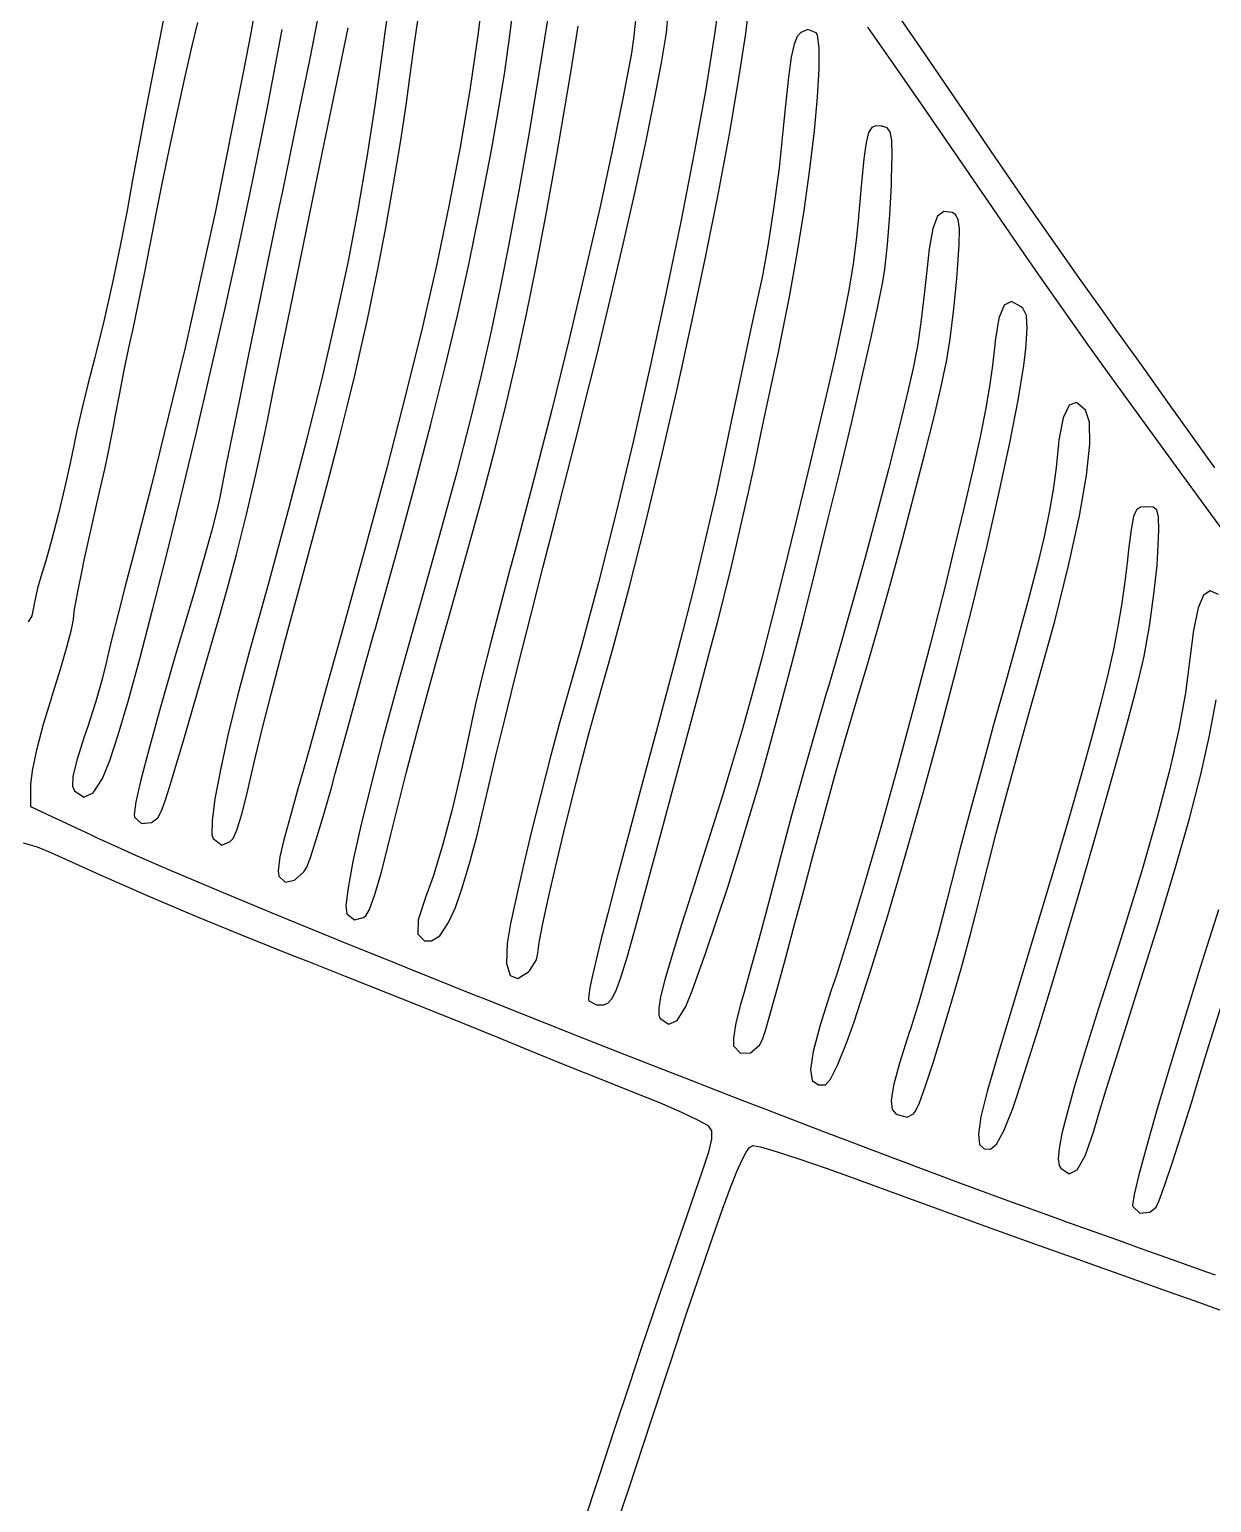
# Model space of a CAD drawing. Header units: inches. Extents: x -2.16 to 7.19, y -6.87 to -1.22.
# Drawn here: x 0.272 to 0.825, y -5.634 to -4.944 of the extents above; entities that cross this region are included whole.
import ezdxf

# ---------------------------------------------------------------- set-up
doc = ezdxf.new("R2010")
doc.units = ezdxf.units.IN
doc.header["$MEASUREMENT"] = 0
doc.layers.add('Front', color=13, linetype='CONTINUOUS', true_color=0xc83434)

msp = doc.modelspace()

# ---------------------------------------------------------------- linework, layer by layer
at = {"layer": 'Front', "linetype": 'CONTINUOUS'}
for p, q in [((0.38207, -4.90869), (0.37506, -4.94672)), ((0.48518, -4.91821), (0.48168, -4.94588)), ((0.59568, -4.9228), (0.59261, -4.94548)), ((0.44044, -4.92909), (0.43795, -4.94669)), ((0.45196, -4.9506), (0.45486, -4.93058)), ((0.49646, -4.94812), (0.49875, -4.93006)), ((0.60707, -4.94607), (0.60934, -4.92771)), ((0.33427, -4.94017), (0.33002, -4.96152)), ((0.40767, -4.93377), (0.4027, -4.95853)), ((0.51448, -4.93787), (0.51019, -4.96485)), ((0.556, -4.93415), (0.5546, -4.94728)), ((0.56989, -4.94563), (0.57077, -4.93722)), ((0.69053, -4.95517), (0.67806, -4.93701)), ((0.34783, -4.95183), (0.35046, -4.94092)), ((0.37506, -4.94672), (0.37203, -4.9628)), ((0.3834, -4.97905), (0.39002, -4.94422)), ((0.41574, -4.96849), (0.42086, -4.94339)), ((0.43795, -4.94669), (0.43713, -4.9528)), ((0.48168, -4.94588), (0.47777, -4.97273)), ((0.52528, -4.96349), (0.52851, -4.94265)), ((0.5676, -4.9598), (0.56973, -4.94677)), ((0.56973, -4.94677), (0.56989, -4.94563)), ((0.59261, -4.94548), (0.5883, -4.97215)), ((0.60371, -4.9681), (0.60707, -4.94607)), ((0.63281, -4.94562), (0.63113, -4.94746)), ((0.6361, -4.94422), (0.63281, -4.94562)), ((0.64, -4.94579), (0.6361, -4.94422)), ((0.64062, -4.94691), (0.64, -4.94579)), ((0.64147, -4.95279), (0.64062, -4.94691)), ((0.66413, -4.94313), (0.67603, -4.96031)), ((0.34455, -4.9662), (0.34783, -4.95183)), ((0.43713, -4.9528), (0.43352, -4.97898)), ((0.44963, -4.9678), (0.45196, -4.9506)), ((0.494, -4.96513), (0.49646, -4.94812)), ((0.5546, -4.94728), (0.55347, -4.9553)), ((0.62969, -4.95112), (0.62837, -4.95726)), ((0.63113, -4.94746), (0.62969, -4.95112)), ((0.64146, -4.96266), (0.64147, -4.95279)), ((0.4027, -4.95853), (0.39686, -4.9871)), ((0.55347, -4.9553), (0.54969, -4.97578)), ((0.56436, -4.97684), (0.5676, -4.9598)), ((0.62837, -4.95726), (0.62706, -4.96656)), ((0.67603, -4.96031), (0.68912, -4.97925)), ((0.70258, -4.97277), (0.69053, -4.95517)), ((0.33002, -4.96152), (0.32523, -4.98645)), ((0.34091, -4.98268), (0.34455, -4.9662)), ((0.37203, -4.9628), (0.35879, -5.02928)), ((0.49129, -4.98186), (0.494, -4.96513)), ((0.51019, -4.96485), (0.50556, -4.99249)), ((0.52206, -4.9828), (0.52528, -4.96349)), ((0.62706, -4.96656), (0.62563, -4.9797)), ((0.64067, -4.97587), (0.64146, -4.96266)), ((0.40966, -4.9978), (0.41574, -4.96849)), ((0.44814, -4.97861), (0.44963, -4.9678)), ((0.47777, -4.97273), (0.47332, -4.99933)), ((0.5883, -4.97215), (0.58293, -5.00201)), ((0.59938, -4.9932), (0.60371, -4.9681)), ((0.71339, -4.98862), (0.70258, -4.97277)), ((0.38017, -4.99552), (0.3834, -4.97905)), ((0.43352, -4.97898), (0.42967, -5.00405)), ((0.4453, -4.99715), (0.44814, -4.97861)), ((0.54969, -4.97578), (0.54469, -5.00026)), ((0.56018, -4.99719), (0.56436, -4.97684)), ((0.62563, -4.9797), (0.62447, -4.99181)), ((0.63917, -4.99178), (0.64067, -4.97587)), ((0.68912, -4.97925), (0.70256, -4.99875)), ((0.32523, -4.98645), (0.31979, -5.01553)), ((0.3372, -4.99993), (0.34091, -4.98268)), ((0.39686, -4.9871), (0.39007, -5.01996)), ((0.48824, -4.99905), (0.49129, -4.98186)), ((0.51852, -5.00293), (0.52206, -4.9828)), ((0.50556, -4.99249), (0.50077, -5.01977)), ((0.59421, -5.0208), (0.59938, -4.9932)), ((0.62447, -4.99181), (0.62263, -5.00897)), ((0.63704, -5.00973), (0.63917, -4.99178)), ((0.66456, -4.99254), (0.66338, -4.99722)), ((0.66602, -4.99013), (0.66456, -4.99254)), ((0.66794, -4.98935), (0.66602, -4.99013)), ((0.67047, -4.98951), (0.66794, -4.98935)), ((0.67086, -4.98957), (0.67047, -4.98951)), ((0.67328, -4.99027), (0.67086, -4.98957)), ((0.67475, -4.9921), (0.67328, -4.99027)), ((0.67546, -4.99603), (0.67475, -4.9921)), ((0.72216, -5.00155), (0.71339, -4.98862)), ((0.3337, -5.01659), (0.3372, -4.99993)), ((0.37499, -5.02074), (0.38017, -4.99552)), ((0.40762, -5.00761), (0.40966, -4.9978)), ((0.44192, -5.01752), (0.4453, -4.99715)), ((0.47332, -4.99933), (0.46823, -5.02626)), ((0.48701, -5.00566), (0.48824, -4.99905)), ((0.54469, -5.00026), (0.53865, -5.02796)), ((0.55522, -5.02009), (0.56018, -4.99719)), ((0.58293, -5.00201), (0.57666, -5.03426)), ((0.66338, -4.99722), (0.66233, -5.00487)), ((0.67559, -5.00302), (0.67546, -4.99603)), ((0.70256, -4.99875), (0.71554, -5.01762)), ((0.72728, -5.00907), (0.72216, -5.00155)), ((0.4029, -5.03041), (0.40762, -5.00761)), ((0.42967, -5.00405), (0.42542, -5.02866)), ((0.48225, -5.03039), (0.48701, -5.00566)), ((0.51351, -5.03076), (0.51852, -5.00293)), ((0.62263, -5.00897), (0.62024, -5.02715)), ((0.66233, -5.00487), (0.66123, -5.01614)), ((0.67535, -5.01405), (0.67559, -5.00302)), ((0.73857, -5.02546), (0.72728, -5.00907)), ((0.31979, -5.01553), (0.3173, -5.02905)), ((0.63435, -5.02909), (0.63704, -5.00973)), ((0.67525, -5.01719), (0.67535, -5.01405)), ((0.33072, -5.03133), (0.3337, -5.01659)), ((0.36919, -5.04784), (0.37499, -5.02074)), ((0.39007, -5.01996), (0.38845, -5.0278)), ((0.43829, -5.03792), (0.44192, -5.01752)), ((0.50077, -5.01977), (0.49598, -5.0456)), ((0.54965, -5.04484), (0.55522, -5.02009)), ((0.58832, -5.0503), (0.59421, -5.0208)), ((0.66123, -5.01614), (0.65992, -5.0317)), ((0.67452, -5.03098), (0.67525, -5.01719)), ((0.71554, -5.01762), (0.72272, -5.02808)), ((0.3173, -5.02905), (0.31407, -5.04562)), ((0.35879, -5.02928), (0.34459, -5.09339)), ((0.38845, -5.0278), (0.3833, -5.05261)), ((0.42542, -5.02866), (0.42063, -5.05349)), ((0.46823, -5.02626), (0.46237, -5.05412)), ((0.53865, -5.02796), (0.53176, -5.05808)), ((0.62024, -5.02715), (0.61757, -5.04462)), ((0.63118, -5.04919), (0.63435, -5.02909)), ((0.69975, -5.02948), (0.69683, -5.03173)), ((0.70369, -5.03002), (0.69975, -5.02948)), ((0.72272, -5.02808), (0.73428, -5.04488)), ((0.75099, -5.0433), (0.73857, -5.02546)), ((0.32854, -5.0428), (0.33072, -5.03133)), ((0.39817, -5.05336), (0.4029, -5.03041)), ((0.47732, -5.05431), (0.48225, -5.03039)), ((0.50889, -5.05529), (0.51351, -5.03076)), ((0.57666, -5.03426), (0.56969, -5.0681)), ((0.65987, -5.03228), (0.65883, -5.04286)), ((0.65992, -5.0317), (0.65987, -5.03228)), ((0.67343, -5.04496), (0.67452, -5.03098)), ((0.69683, -5.03173), (0.69467, -5.03738)), ((0.70532, -5.03097), (0.70369, -5.03002)), ((0.70657, -5.03324), (0.70532, -5.03097)), ((0.70709, -5.03763), (0.70657, -5.03324)), ((0.32781, -5.04673), (0.32854, -5.0428)), ((0.43473, -5.05655), (0.43829, -5.03792)), ((0.65883, -5.04286), (0.65734, -5.05398)), ((0.69467, -5.03738), (0.69299, -5.04704)), ((0.70695, -5.04508), (0.70709, -5.03763)), ((0.76337, -5.0609), (0.75099, -5.0433)), ((0.31407, -5.04562), (0.31031, -5.06352)), ((0.3255, -5.05862), (0.32781, -5.04673)), ((0.3629, -5.0762), (0.36919, -5.04784)), ((0.49598, -5.0456), (0.49211, -5.0653)), ((0.54362, -5.07069), (0.54965, -5.04484)), ((0.58183, -5.08111), (0.58832, -5.0503)), ((0.61757, -5.04462), (0.61487, -5.05964)), ((0.62759, -5.06939), (0.63118, -5.04919)), ((0.67216, -5.05653), (0.67343, -5.04496)), ((0.69299, -5.04704), (0.69202, -5.05571)), ((0.70625, -5.05656), (0.70695, -5.04508)), ((0.73428, -5.04488), (0.74522, -5.06065)), ((0.3833, -5.05261), (0.37844, -5.07617)), ((0.39363, -5.07546), (0.39817, -5.05336)), ((0.42063, -5.05349), (0.41515, -5.07919)), ((0.43259, -5.06711), (0.43473, -5.05655)), ((0.46237, -5.05412), (0.45563, -5.08349)), ((0.47204, -5.0782), (0.47732, -5.05431)), ((0.50442, -5.07753), (0.50889, -5.05529)), ((0.65734, -5.05398), (0.65528, -5.06634)), ((0.67119, -5.06245), (0.67216, -5.05653)), ((0.69202, -5.05571), (0.69066, -5.06833)), ((0.70592, -5.06086), (0.70625, -5.05656)), ((0.31031, -5.06352), (0.30642, -5.08078)), ((0.32273, -5.07222), (0.3255, -5.05862)), ((0.53176, -5.05808), (0.52421, -5.08984)), ((0.61487, -5.05964), (0.61368, -5.0653)), ((0.66889, -5.074), (0.67119, -5.06245)), ((0.70452, -5.07501), (0.70592, -5.06086)), ((0.74522, -5.06065), (0.75602, -5.07606)), ((0.77452, -5.07655), (0.76337, -5.0609)), ((0.42986, -5.0801), (0.43259, -5.06711)), ((0.49211, -5.0653), (0.48786, -5.0855)), ((0.53729, -5.09692), (0.54362, -5.07069)), ((0.56969, -5.0681), (0.56217, -5.10271)), ((0.61368, -5.0653), (0.61089, -5.07793)), ((0.62366, -5.08905), (0.62759, -5.06939)), ((0.65528, -5.06634), (0.65249, -5.08062)), ((0.69066, -5.06833), (0.68903, -5.08147)), ((0.31995, -5.0853), (0.32273, -5.07222)), ((0.35628, -5.10521), (0.3629, -5.0762)), ((0.37844, -5.07617), (0.37395, -5.09797)), ((0.38949, -5.0957), (0.39363, -5.07546)), ((0.49988, -5.09849), (0.50442, -5.07753)), ((0.61089, -5.07793), (0.60743, -5.09394)), ((0.66561, -5.0892), (0.66889, -5.074)), ((0.70272, -5.08918), (0.70452, -5.07501)), ((0.72806, -5.07337), (0.72559, -5.07939)), ((0.73149, -5.0717), (0.72806, -5.07337)), ((0.73607, -5.0741), (0.73149, -5.0717)), ((0.73682, -5.07482), (0.73607, -5.0741)), ((0.73846, -5.07824), (0.73682, -5.07482)), ((0.75602, -5.07606), (0.76716, -5.09177)), ((0.78043, -5.08477), (0.77452, -5.07655)), ((0.30642, -5.08078), (0.30286, -5.09545)), ((0.41515, -5.07919), (0.40884, -5.10644)), ((0.42702, -5.09297), (0.42986, -5.0801)), ((0.45563, -5.08349), (0.4479, -5.11496)), ((0.4662, -5.10288), (0.47204, -5.0782)), ((0.57488, -5.11266), (0.58183, -5.08111)), ((0.65249, -5.08062), (0.64886, -5.09751)), ((0.68903, -5.08147), (0.68744, -5.09259)), ((0.72559, -5.07939), (0.72388, -5.09005)), ((0.73826, -5.09376), (0.73889, -5.08414)), ((0.73889, -5.08414), (0.73846, -5.07824)), ((0.79232, -5.10137), (0.78043, -5.08477)), ((0.31604, -5.10383), (0.31868, -5.09121)), ((0.31868, -5.09121), (0.31995, -5.0853)), ((0.48786, -5.0855), (0.48318, -5.10609)), ((0.52421, -5.08984), (0.51617, -5.12244)), ((0.62234, -5.0953), (0.62366, -5.08905)), ((0.66148, -5.10741), (0.66561, -5.0892)), ((0.70084, -5.10087), (0.70272, -5.08918)), ((0.72369, -5.09196), (0.72263, -5.10157)), ((0.72388, -5.09005), (0.72369, -5.09196)), ((0.76716, -5.09177), (0.77912, -5.10846)), ((0.30225, -5.0978), (0.29896, -5.11058)), ((0.30286, -5.09545), (0.30225, -5.0978)), ((0.34459, -5.09339), (0.32882, -5.15773)), ((0.37395, -5.09797), (0.36994, -5.11751)), ((0.38596, -5.11307), (0.38949, -5.0957)), ((0.42391, -5.10633), (0.42702, -5.09297)), ((0.49504, -5.11916), (0.49988, -5.09849)), ((0.53083, -5.1228), (0.53729, -5.09692)), ((0.60743, -5.09394), (0.60362, -5.11179)), ((0.61804, -5.11559), (0.62234, -5.0953)), ((0.64886, -5.09751), (0.64423, -5.11771)), ((0.68721, -5.09405), (0.68546, -5.10289)), ((0.68744, -5.09259), (0.68721, -5.09405)), ((0.73732, -5.10162), (0.73826, -5.09376)), ((0.31371, -5.11542), (0.31604, -5.10383)), ((0.34947, -5.13425), (0.35628, -5.10521)), ((0.45963, -5.12913), (0.4662, -5.10288)), ((0.56217, -5.10271), (0.55429, -5.1373)), ((0.68546, -5.10289), (0.68252, -5.11574)), ((0.69858, -5.11145), (0.7008, -5.10111)), ((0.7008, -5.10111), (0.70084, -5.10087)), ((0.72263, -5.10157), (0.72124, -5.11148)), ((0.73468, -5.11785), (0.73732, -5.10162)), ((0.80476, -5.11878), (0.79232, -5.10137)), ((0.29896, -5.11058), (0.29599, -5.12273)), ((0.40884, -5.10644), (0.40154, -5.13591)), ((0.42038, -5.12082), (0.42391, -5.10633)), ((0.48318, -5.10609), (0.47786, -5.12787)), ((0.56757, -5.14434), (0.57488, -5.11266)), ((0.60362, -5.11179), (0.59981, -5.12998)), ((0.65669, -5.12794), (0.66148, -5.10741)), ((0.69521, -5.12566), (0.69858, -5.11145)), ((0.72124, -5.11148), (0.71935, -5.12238)), ((0.77912, -5.10846), (0.79238, -5.12678)), ((0.31208, -5.12405), (0.31371, -5.11542)), ((0.36994, -5.11751), (0.36651, -5.13431)), ((0.38324, -5.12655), (0.38596, -5.11307)), ((0.4479, -5.11496), (0.43907, -5.14911)), ((0.48967, -5.14055), (0.49504, -5.11916)), ((0.61433, -5.13305), (0.61804, -5.11559)), ((0.64423, -5.11771), (0.63848, -5.14192)), ((0.68252, -5.11574), (0.67858, -5.13182)), ((0.73078, -5.13785), (0.73468, -5.11785)), ((0.76197, -5.11896), (0.75843, -5.12021)), ((0.76611, -5.12252), (0.76197, -5.11896)), ((0.81661, -5.13539), (0.80476, -5.11878)), ((0.29599, -5.12273), (0.29367, -5.13281)), ((0.31097, -5.13014), (0.31194, -5.12484)), ((0.31194, -5.12484), (0.31208, -5.12405)), ((0.41629, -5.13703), (0.42038, -5.12082)), ((0.51617, -5.12244), (0.50784, -5.15509)), ((0.52898, -5.13003), (0.53083, -5.1228)), ((0.69092, -5.14285), (0.69521, -5.12566)), ((0.71935, -5.12238), (0.71684, -5.13497)), ((0.75564, -5.12609), (0.75373, -5.13642)), ((0.75843, -5.12021), (0.75564, -5.12609)), ((0.76795, -5.12814), (0.76611, -5.12252)), ((0.29367, -5.13281), (0.29241, -5.13905)), ((0.30992, -5.1356), (0.31097, -5.13014)), ((0.3817, -5.13406), (0.38324, -5.12655)), ((0.45211, -5.15775), (0.45963, -5.12913)), ((0.47786, -5.12787), (0.47169, -5.15166)), ((0.52353, -5.15145), (0.52898, -5.13003)), ((0.59981, -5.12998), (0.59715, -5.1428)), ((0.61109, -5.14823), (0.61433, -5.13305)), ((0.65138, -5.15015), (0.65669, -5.12794)), ((0.67858, -5.13182), (0.67387, -5.15034)), ((0.76818, -5.13849), (0.76795, -5.12814)), ((0.79238, -5.12678), (0.80741, -5.14742)), ((0.29241, -5.13905), (0.29075, -5.14737)), ((0.3086, -5.142), (0.30992, -5.1356)), ((0.34264, -5.16271), (0.34947, -5.13425)), ((0.36651, -5.13431), (0.36377, -5.14786)), ((0.37764, -5.15265), (0.3817, -5.13406)), ((0.40154, -5.13591), (0.3931, -5.16825)), ((0.41146, -5.1556), (0.41629, -5.13703)), ((0.55429, -5.1373), (0.54622, -5.17107)), ((0.71684, -5.13497), (0.71355, -5.14994)), ((0.72579, -5.161), (0.73078, -5.13785)), ((0.75354, -5.13826), (0.75235, -5.14941)), ((0.75373, -5.13642), (0.75354, -5.13826)), ((0.76664, -5.15315), (0.76818, -5.13849)), ((0.82669, -5.14957), (0.81661, -5.13539)), ((0.30685, -5.15014), (0.3086, -5.142)), ((0.48355, -5.16366), (0.48967, -5.14055)), ((0.56005, -5.17558), (0.56757, -5.14434)), ((0.59715, -5.1428), (0.59317, -5.16128)), ((0.63848, -5.14192), (0.63718, -5.14728)), ((0.68595, -5.1621), (0.69092, -5.14285)), ((0.29075, -5.14737), (0.28821, -5.15852)), ((0.30449, -5.16079), (0.30685, -5.15014)), ((0.36377, -5.14786), (0.36181, -5.15767)), ((0.37311, -5.17198), (0.37764, -5.15265)), ((0.43907, -5.14911), (0.42902, -5.18652)), ((0.47169, -5.15166), (0.46448, -5.17824)), ((0.51778, -5.17407), (0.52353, -5.15145)), ((0.60817, -5.16168), (0.61109, -5.14823)), ((0.63718, -5.14728), (0.63031, -5.17562)), ((0.64572, -5.17336), (0.65138, -5.15015)), ((0.67387, -5.15034), (0.66857, -5.17051)), ((0.71355, -5.14994), (0.70935, -5.16799)), ((0.75235, -5.14941), (0.75095, -5.15985)), ((0.76336, -5.17197), (0.76664, -5.15315)), ((0.80741, -5.14742), (0.82468, -5.17104)), ((0.28821, -5.15852), (0.28518, -5.1709)), ((0.30137, -5.17475), (0.30449, -5.16079)), ((0.32882, -5.15773), (0.32031, -5.1903)), ((0.36181, -5.15767), (0.36073, -5.16324)), ((0.40576, -5.17712), (0.41146, -5.1556)), ((0.44346, -5.18954), (0.45211, -5.15775)), ((0.50784, -5.15509), (0.4994, -5.187)), ((0.75095, -5.15985), (0.74915, -5.17038)), ((0.33591, -5.18997), (0.34264, -5.16271)), ((0.36059, -5.16405), (0.35939, -5.16953)), ((0.36073, -5.16324), (0.36059, -5.16405)), ((0.47643, -5.18949), (0.48355, -5.16366)), ((0.59317, -5.16128), (0.58826, -5.18267)), ((0.60544, -5.17393), (0.60817, -5.16168)), ((0.68053, -5.18251), (0.68595, -5.1621)), ((0.71987, -5.18667), (0.72579, -5.161)), ((0.79477, -5.1678), (0.79197, -5.16802)), ((0.79489, -5.1678), (0.79477, -5.1678)), ((0.79786, -5.16798), (0.79489, -5.1678)), ((0.28518, -5.1709), (0.28205, -5.18294)), ((0.29731, -5.1928), (0.30137, -5.17475)), ((0.35939, -5.16953), (0.35702, -5.17869)), ((0.36858, -5.19015), (0.37311, -5.17198)), ((0.3931, -5.16825), (0.38339, -5.20413)), ((0.5121, -5.19639), (0.51778, -5.17407)), ((0.54622, -5.17107), (0.53812, -5.2032)), ((0.60277, -5.18555), (0.60544, -5.17393)), ((0.63988, -5.19692), (0.64572, -5.17336)), ((0.66857, -5.17051), (0.6629, -5.19155)), ((0.70935, -5.16799), (0.70409, -5.18979)), ((0.74915, -5.17038), (0.74679, -5.1818)), ((0.75838, -5.19475), (0.76336, -5.17197)), ((0.78864, -5.17241), (0.7875, -5.17836)), ((0.79003, -5.16926), (0.78864, -5.17241)), ((0.79197, -5.16802), (0.79003, -5.16926)), ((0.79962, -5.1692), (0.79786, -5.16798)), ((0.80041, -5.17244), (0.79962, -5.1692)), ((0.80048, -5.17869), (0.80041, -5.17244)), ((0.82468, -5.17104), (0.83515, -5.1853)), ((0.35702, -5.17869), (0.35379, -5.19041)), ((0.39902, -5.20224), (0.40576, -5.17712)), ((0.46448, -5.17824), (0.45602, -5.20842)), ((0.55242, -5.20578), (0.56005, -5.17558)), ((0.63031, -5.17562), (0.62436, -5.19988)), ((0.7875, -5.17836), (0.78628, -5.18797)), ((0.80009, -5.18895), (0.80048, -5.17869)), ((0.28205, -5.18294), (0.27924, -5.19305)), ((0.42902, -5.18652), (0.41763, -5.22778)), ((0.4994, -5.187), (0.49647, -5.1978)), ((0.58826, -5.18267), (0.58289, -5.20507)), ((0.60002, -5.19707), (0.60277, -5.18555)), ((0.67492, -5.20319), (0.68053, -5.18251)), ((0.71316, -5.21427), (0.71987, -5.18667)), ((0.74679, -5.1818), (0.74368, -5.19489)), ((0.78628, -5.18797), (0.78559, -5.19405)), ((0.27924, -5.19305), (0.27735, -5.19905)), ((0.29626, -5.19757), (0.29731, -5.1928)), ((0.32031, -5.1903), (0.31659, -5.20442)), ((0.32945, -5.21541), (0.33591, -5.18997)), ((0.35379, -5.19041), (0.34999, -5.20359)), ((0.36449, -5.2053), (0.36858, -5.19015)), ((0.43349, -5.2253), (0.44346, -5.18954)), ((0.4681, -5.21905), (0.47643, -5.18949)), ((0.6629, -5.19155), (0.65707, -5.21268)), ((0.70409, -5.18979), (0.70068, -5.20367)), ((0.74368, -5.19489), (0.73965, -5.21045)), ((0.75173, -5.22134), (0.75838, -5.19475)), ((0.78559, -5.19405), (0.78439, -5.20401)), ((0.79822, -5.20878), (0.79968, -5.19518)), ((0.79968, -5.19518), (0.80009, -5.18895)), ((0.27735, -5.19905), (0.27537, -5.20599)), ((0.2942, -5.20766), (0.29626, -5.19757)), ((0.39109, -5.23155), (0.39902, -5.20224)), ((0.49647, -5.1978), (0.49198, -5.21451)), ((0.50689, -5.21689), (0.5121, -5.19639)), ((0.59706, -5.20905), (0.60002, -5.19707)), ((0.62436, -5.19988), (0.61912, -5.22084)), ((0.63402, -5.22015), (0.63988, -5.19692)), ((0.27537, -5.20599), (0.2737, -5.21403)), ((0.29277, -5.21571), (0.2942, -5.20766)), ((0.31659, -5.20442), (0.31312, -5.2179)), ((0.34837, -5.20905), (0.33991, -5.23768)), ((0.34999, -5.20359), (0.34837, -5.20905)), ((0.36007, -5.22076), (0.36449, -5.2053)), ((0.38339, -5.20413), (0.3744, -5.23655)), ((0.45602, -5.20842), (0.45192, -5.2228)), ((0.53812, -5.2032), (0.53018, -5.2329)), ((0.54482, -5.23437), (0.55242, -5.20578)), ((0.58289, -5.20507), (0.5775, -5.22659)), ((0.59375, -5.22203), (0.59706, -5.20905)), ((0.66934, -5.22323), (0.67492, -5.20319)), ((0.70068, -5.20367), (0.69358, -5.23188)), ((0.78439, -5.20401), (0.783, -5.21381)), ((0.79608, -5.2237), (0.79822, -5.20878)), ((0.82144, -5.20917), (0.81889, -5.2152)), ((0.82455, -5.20719), (0.82144, -5.20917)), ((0.82837, -5.20893), (0.82455, -5.20719)), ((0.27367, -5.21417), (0.27272, -5.21881)), ((0.2737, -5.21403), (0.27367, -5.21417)), ((0.29224, -5.2203), (0.29277, -5.21571)), ((0.3234, -5.23841), (0.32945, -5.21541)), ((0.49198, -5.21451), (0.48765, -5.23113)), ((0.65707, -5.21268), (0.65128, -5.2331)), ((0.70584, -5.24315), (0.71316, -5.21427)), ((0.73965, -5.21045), (0.73452, -5.22927)), ((0.783, -5.21381), (0.7813, -5.22386)), ((0.81889, -5.2152), (0.81676, -5.2256)), ((0.27272, -5.21881), (0.27099, -5.22168)), ((0.2913, -5.2253), (0.29222, -5.22059)), ((0.29222, -5.22059), (0.29224, -5.2203)), ((0.31312, -5.2179), (0.31022, -5.2295)), ((0.35345, -5.24382), (0.36007, -5.22076)), ((0.45192, -5.2228), (0.44413, -5.25049)), ((0.46411, -5.23324), (0.4681, -5.21905)), ((0.50253, -5.23405), (0.50689, -5.21689)), ((0.58996, -5.23655), (0.59375, -5.22203)), ((0.61912, -5.22084), (0.61437, -5.23928)), ((0.62829, -5.24239), (0.63402, -5.22015)), ((0.74343, -5.25155), (0.75173, -5.22134)), ((0.28913, -5.23355), (0.2913, -5.2253)), ((0.31022, -5.2295), (0.30819, -5.238)), ((0.41763, -5.22778), (0.41063, -5.2528)), ((0.4289, -5.24174), (0.43296, -5.22718)), ((0.43296, -5.22718), (0.43349, -5.2253)), ((0.5775, -5.22659), (0.57357, -5.24155)), ((0.66403, -5.24173), (0.66934, -5.22323)), ((0.73452, -5.22927), (0.72864, -5.2503)), ((0.7813, -5.22386), (0.77919, -5.23457)), ((0.79356, -5.2377), (0.79608, -5.2237)), ((0.81676, -5.2256), (0.81508, -5.23905)), ((0.28601, -5.24425), (0.28913, -5.23355)), ((0.3744, -5.23655), (0.36909, -5.25636)), ((0.38902, -5.23925), (0.39109, -5.23155)), ((0.4585, -5.25359), (0.46411, -5.23324)), ((0.48765, -5.23113), (0.48379, -5.2465)), ((0.49879, -5.24888), (0.50253, -5.23405)), ((0.53018, -5.2329), (0.52363, -5.25581)), ((0.53736, -5.26074), (0.54482, -5.23437)), ((0.58556, -5.25317), (0.58996, -5.23655)), ((0.65128, -5.2331), (0.64575, -5.25203)), ((0.69358, -5.23188), (0.68599, -5.26094)), ((0.77919, -5.23457), (0.77655, -5.24637)), ((0.30768, -5.2403), (0.30564, -5.24849)), ((0.30819, -5.238), (0.30768, -5.2403)), ((0.31792, -5.25837), (0.3234, -5.23841)), ((0.33991, -5.23768), (0.333, -5.26163)), ((0.38478, -5.25549), (0.38902, -5.23925)), ((0.42415, -5.25885), (0.4289, -5.24174)), ((0.57357, -5.24155), (0.56506, -5.27318)), ((0.61437, -5.23928), (0.60989, -5.25599)), ((0.62287, -5.26298), (0.62829, -5.24239)), ((0.65924, -5.2578), (0.66403, -5.24173)), ((0.69806, -5.27272), (0.70584, -5.24315)), ((0.79012, -5.25218), (0.79282, -5.24113)), ((0.79282, -5.24113), (0.79356, -5.2377)), ((0.81508, -5.23905), (0.813, -5.25488)), ((0.28224, -5.25633), (0.28601, -5.24425)), ((0.30564, -5.24849), (0.30248, -5.25943)), ((0.34799, -5.26271), (0.35345, -5.24382)), ((0.44413, -5.25049), (0.43727, -5.27578)), ((0.48379, -5.2465), (0.48068, -5.25943)), ((0.49433, -5.26687), (0.49879, -5.24888)), ((0.72864, -5.2503), (0.72314, -5.26999)), ((0.77655, -5.24637), (0.77328, -5.25966)), ((0.27823, -5.26968), (0.28203, -5.25697)), ((0.28203, -5.25697), (0.28224, -5.25633)), ((0.36909, -5.25636), (0.36458, -5.27469)), ((0.38075, -5.27139), (0.38478, -5.25549)), ((0.41063, -5.2528), (0.40584, -5.26983)), ((0.45306, -5.27372), (0.4585, -5.25359)), ((0.52363, -5.25581), (0.51972, -5.26954)), ((0.5804, -5.27243), (0.58556, -5.25317)), ((0.60989, -5.25599), (0.60547, -5.27176)), ((0.64477, -5.2553), (0.63983, -5.27212)), ((0.64575, -5.25203), (0.64477, -5.2553)), ((0.73998, -5.26372), (0.74343, -5.25155)), ((0.78625, -5.26693), (0.79012, -5.25218)), ((0.813, -5.25488), (0.80986, -5.27212)), ((0.30248, -5.25943), (0.29878, -5.27119)), ((0.31314, -5.27466), (0.31792, -5.25837)), ((0.333, -5.26163), (0.32764, -5.28097)), ((0.34357, -5.27787), (0.34799, -5.26271)), ((0.41929, -5.27653), (0.42415, -5.25885)), ((0.48068, -5.25943), (0.47863, -5.26877)), ((0.53375, -5.27354), (0.53736, -5.26074)), ((0.61791, -5.28125), (0.62287, -5.26298)), ((0.65379, -5.27633), (0.65782, -5.26252)), ((0.65782, -5.26252), (0.65924, -5.2578)), ((0.68599, -5.26094), (0.67814, -5.28994)), ((0.73451, -5.28337), (0.73998, -5.26372)), ((0.77328, -5.25966), (0.76928, -5.27486)), ((0.82426, -5.27487), (0.82734, -5.25824)), ((0.27512, -5.2816), (0.27823, -5.26968)), ((0.29878, -5.27119), (0.29746, -5.27511)), ((0.40584, -5.26983), (0.40128, -5.28605)), ((0.47857, -5.26905), (0.47425, -5.28945)), ((0.47863, -5.26877), (0.47857, -5.26905)), ((0.49009, -5.28427), (0.49433, -5.26687)), ((0.51972, -5.26954), (0.51544, -5.28543)), ((0.72314, -5.26999), (0.71754, -5.29034)), ((0.78142, -5.28466), (0.78625, -5.26693)), ((0.29746, -5.27511), (0.29382, -5.28646)), ((0.30921, -5.28667), (0.31314, -5.27466)), ((0.34006, -5.2897), (0.34357, -5.27787)), ((0.36458, -5.27469), (0.36101, -5.29096)), ((0.37733, -5.28548), (0.38075, -5.27139)), ((0.41484, -5.2928), (0.41929, -5.27653)), ((0.43727, -5.27578), (0.43143, -5.29835)), ((0.4481, -5.29249), (0.45306, -5.27372)), ((0.52979, -5.28843), (0.53375, -5.27354)), ((0.56506, -5.27318), (0.55777, -5.30033)), ((0.57435, -5.29489), (0.5804, -5.27243)), ((0.60547, -5.27176), (0.6009, -5.28736)), ((0.63983, -5.27212), (0.63424, -5.2918)), ((0.64899, -5.29324), (0.65379, -5.27633)), ((0.68998, -5.30234), (0.69806, -5.27272)), ((0.76928, -5.27486), (0.76442, -5.29238)), ((0.80986, -5.27212), (0.8055, -5.29137)), ((0.82012, -5.29319), (0.82426, -5.27487)), ((0.27302, -5.29141), (0.27512, -5.2816)), ((0.32764, -5.28097), (0.3238, -5.29575)), ((0.4864, -5.29968), (0.49009, -5.28427)), ((0.61357, -5.29655), (0.61791, -5.28125)), ((0.72921, -5.30273), (0.73451, -5.28337)), ((0.77584, -5.30461), (0.78142, -5.28466)), ((0.27225, -5.29782), (0.27302, -5.29141)), ((0.29382, -5.28646), (0.29198, -5.29405)), ((0.3058, -5.29501), (0.30921, -5.28667)), ((0.33733, -5.29861), (0.34006, -5.2897)), ((0.36101, -5.29096), (0.35849, -5.30457)), ((0.37487, -5.29624), (0.37733, -5.28548)), ((0.40128, -5.28605), (0.3972, -5.30056)), ((0.47425, -5.28945), (0.46965, -5.30892)), ((0.51544, -5.28543), (0.51104, -5.3025)), ((0.52569, -5.30445), (0.52979, -5.28843)), ((0.6009, -5.28736), (0.59596, -5.30359)), ((0.63424, -5.2918), (0.62854, -5.31238)), ((0.67814, -5.28994), (0.6703, -5.31801)), ((0.71754, -5.29034), (0.71216, -5.31018)), ((0.8055, -5.29137), (0.79977, -5.31323)), ((0.27225, -5.2987), (0.27225, -5.29782)), ((0.27225, -5.30828), (0.27225, -5.2987)), ((0.29198, -5.29405), (0.29179, -5.2987)), ((0.29179, -5.2987), (0.29271, -5.30084)), ((0.30138, -5.30181), (0.3058, -5.29501)), ((0.3238, -5.29575), (0.32148, -5.30603)), ((0.33525, -5.30503), (0.33733, -5.29861)), ((0.37357, -5.30198), (0.37487, -5.29624)), ((0.41299, -5.29951), (0.41484, -5.2928)), ((0.43143, -5.29835), (0.42668, -5.31786)), ((0.44392, -5.30875), (0.4481, -5.29249)), ((0.56729, -5.32107), (0.57435, -5.29489)), ((0.60881, -5.31271), (0.61357, -5.29655)), ((0.64377, -5.31204), (0.64899, -5.29324)), ((0.76442, -5.29238), (0.75861, -5.31265)), ((0.8148, -5.31379), (0.82012, -5.29319)), ((0.29271, -5.30084), (0.29704, -5.30373)), ((0.29704, -5.30373), (0.30138, -5.30181)), ((0.33371, -5.30936), (0.33525, -5.30503)), ((0.35849, -5.30457), (0.35713, -5.31494)), ((0.37105, -5.3118), (0.37357, -5.30198)), ((0.3972, -5.30056), (0.39385, -5.31248)), ((0.40928, -5.31247), (0.41299, -5.29951)), ((0.48362, -5.31166), (0.4864, -5.29968)), ((0.51104, -5.3025), (0.50675, -5.31978)), ((0.52166, -5.32077), (0.52569, -5.30445)), ((0.55777, -5.30033), (0.55163, -5.32334)), ((0.59596, -5.30359), (0.59043, -5.32122)), ((0.68174, -5.3314), (0.68998, -5.30234)), ((0.72439, -5.32068), (0.72921, -5.30273)), ((0.76973, -5.32604), (0.77584, -5.30461)), ((0.27992, -5.31188), (0.27225, -5.30828)), ((0.30029, -5.32145), (0.27992, -5.31188)), ((0.32148, -5.30603), (0.32066, -5.31188)), ((0.32066, -5.31188), (0.32078, -5.31312)), ((0.33172, -5.31342), (0.33258, -5.31202)), ((0.33258, -5.31202), (0.33371, -5.30936)), ((0.36873, -5.31927), (0.37105, -5.3118)), ((0.39385, -5.31248), (0.39148, -5.32094)), ((0.40592, -5.32363), (0.40928, -5.31247)), ((0.44084, -5.32136), (0.44392, -5.30875)), ((0.46965, -5.30892), (0.46502, -5.32645)), ((0.48126, -5.32154), (0.48362, -5.31166)), ((0.60347, -5.33042), (0.60881, -5.31271)), ((0.62854, -5.31238), (0.62329, -5.33187)), ((0.63845, -5.33152), (0.64377, -5.31204)), ((0.71216, -5.31018), (0.70732, -5.32834)), ((0.75861, -5.31265), (0.75173, -5.33607)), ((0.32078, -5.31312), (0.32407, -5.31619)), ((0.32407, -5.31619), (0.32882, -5.31572)), ((0.32882, -5.31572), (0.33172, -5.31342)), ((0.35713, -5.31494), (0.35704, -5.32145)), ((0.36699, -5.32312), (0.36873, -5.31927)), ((0.42668, -5.31786), (0.42311, -5.33395)), ((0.6703, -5.31801), (0.66272, -5.34423)), ((0.79977, -5.31323), (0.79253, -5.33831)), ((0.80814, -5.33728), (0.8148, -5.31379)), ((0.26867, -5.32515), (0.27516, -5.32707)), ((0.30413, -5.32326), (0.30029, -5.32145)), ((0.30625, -5.32425), (0.30413, -5.32326)), ((0.32143, -5.33108), (0.30625, -5.32425)), ((0.35704, -5.32145), (0.35762, -5.32324)), ((0.35762, -5.32324), (0.36169, -5.32632)), ((0.36169, -5.32632), (0.36561, -5.32462)), ((0.36561, -5.32462), (0.36699, -5.32312)), ((0.3907, -5.32372), (0.38885, -5.33181)), ((0.39148, -5.32094), (0.3907, -5.32372)), ((0.40322, -5.33199), (0.40592, -5.32363)), ((0.43945, -5.32712), (0.44084, -5.32136)), ((0.46502, -5.32645), (0.46064, -5.341)), ((0.4777, -5.33483), (0.48126, -5.32154)), ((0.50675, -5.31978), (0.50281, -5.33627)), ((0.51792, -5.33653), (0.52166, -5.32077)), ((0.55163, -5.32334), (0.54655, -5.34253)), ((0.55907, -5.35155), (0.56729, -5.32107)), ((0.59043, -5.32122), (0.5841, -5.34104)), ((0.72037, -5.33607), (0.72439, -5.32068)), ((0.76331, -5.34821), (0.76973, -5.32604)), ((0.27516, -5.32707), (0.28191, -5.32983)), ((0.28191, -5.32983), (0.3062, -5.3408)), ((0.33803, -5.33827), (0.32143, -5.33108)), ((0.38885, -5.33181), (0.3881, -5.33827)), ((0.40148, -5.33653), (0.40322, -5.33199)), ((0.43627, -5.33933), (0.43945, -5.32712)), ((0.59859, -5.34597), (0.60347, -5.33042)), ((0.62329, -5.33187), (0.62108, -5.3403)), ((0.63339, -5.35046), (0.63845, -5.33152)), ((0.67353, -5.35929), (0.68174, -5.3314)), ((0.70732, -5.32834), (0.70332, -5.34364)), ((0.34069, -5.33943), (0.33803, -5.33827)), ((0.36355, -5.34908), (0.34069, -5.33943)), ((0.3881, -5.33827), (0.38834, -5.34078)), ((0.39578, -5.34272), (0.40016, -5.33871)), ((0.40016, -5.33871), (0.40148, -5.33653)), ((0.42311, -5.33395), (0.42079, -5.3463)), ((0.43332, -5.34939), (0.43627, -5.33933)), ((0.47415, -5.3467), (0.4777, -5.33483)), ((0.50281, -5.33627), (0.49946, -5.35102)), ((0.51465, -5.35086), (0.51792, -5.33653)), ((0.62108, -5.3403), (0.61701, -5.35587)), ((0.71743, -5.3478), (0.72037, -5.33607)), ((0.75173, -5.33607), (0.74367, -5.36305)), ((0.79253, -5.33831), (0.78362, -5.3672)), ((0.79999, -5.36425), (0.80814, -5.33728)), ((0.3062, -5.3408), (0.3279, -5.35036)), ((0.38834, -5.34078), (0.39136, -5.34356)), ((0.39136, -5.34356), (0.39578, -5.34272)), ((0.42079, -5.3463), (0.41981, -5.35456)), ((0.46064, -5.341), (0.45706, -5.35088)), ((0.47108, -5.35541), (0.47415, -5.3467)), ((0.54655, -5.34253), (0.54244, -5.35824)), ((0.58297, -5.34453), (0.57693, -5.36348)), ((0.5841, -5.34104), (0.58297, -5.34453)), ((0.59369, -5.36083), (0.59859, -5.34597)), ((0.66272, -5.34423), (0.65565, -5.36773)), ((0.70332, -5.34364), (0.70132, -5.35155)), ((0.3279, -5.35036), (0.34873, -5.35923)), ((0.37674, -5.35456), (0.36355, -5.34908)), ((0.43086, -5.3564), (0.43332, -5.34939)), ((0.45706, -5.35088), (0.45366, -5.36122)), ((0.49946, -5.35102), (0.49694, -5.36304)), ((0.51207, -5.36293), (0.51465, -5.35086)), ((0.55545, -5.36489), (0.55907, -5.35155)), ((0.63011, -5.3628), (0.63339, -5.35046)), ((0.70132, -5.35155), (0.69725, -5.36725)), ((0.71228, -5.36798), (0.71605, -5.35338)), ((0.71605, -5.35338), (0.71743, -5.3478)), ((0.75678, -5.37036), (0.76331, -5.34821)), ((0.34873, -5.35923), (0.37037, -5.36812)), ((0.38948, -5.35985), (0.37674, -5.35456)), ((0.40933, -5.36797), (0.38948, -5.35985)), ((0.41981, -5.35456), (0.42025, -5.35839)), ((0.42025, -5.35839), (0.42026, -5.35841)), ((0.42026, -5.35841), (0.42383, -5.36127)), ((0.42383, -5.36127), (0.42797, -5.36019)), ((0.42797, -5.36019), (0.42919, -5.35945)), ((0.42919, -5.35945), (0.43086, -5.3564)), ((0.46789, -5.36254), (0.47108, -5.35541)), ((0.54244, -5.35824), (0.53921, -5.37082)), ((0.58828, -5.37651), (0.59369, -5.36083)), ((0.61701, -5.35587), (0.61299, -5.37095)), ((0.66548, -5.38537), (0.67353, -5.35929)), ((0.82845, -5.35655), (0.8199, -5.38357)), ((0.45366, -5.36122), (0.45351, -5.36797)), ((0.46384, -5.36875), (0.46789, -5.36254)), ((0.49694, -5.36304), (0.49548, -5.37136)), ((0.51037, -5.37187), (0.51207, -5.36293)), ((0.55168, -5.37825), (0.55545, -5.36489)), ((0.57693, -5.36348), (0.57238, -5.37823)), ((0.62579, -5.37889), (0.63011, -5.3628)), ((0.65565, -5.36773), (0.64934, -5.38759)), ((0.69725, -5.36725), (0.69264, -5.38398)), ((0.74367, -5.36305), (0.73433, -5.39403)), ((0.78362, -5.3672), (0.77984, -5.37905)), ((0.79022, -5.3953), (0.79999, -5.36425)), ((0.37037, -5.36812), (0.39453, -5.37776)), ((0.418, -5.37152), (0.40933, -5.36797)), ((0.44332, -5.38178), (0.418, -5.37152)), ((0.45351, -5.36797), (0.45659, -5.37104)), ((0.45659, -5.37104), (0.45989, -5.3711)), ((0.45989, -5.3711), (0.46384, -5.36875)), ((0.49537, -5.37218), (0.49505, -5.38178)), ((0.49548, -5.37136), (0.49537, -5.37218)), ((0.50975, -5.37683), (0.51037, -5.37187)), ((0.53921, -5.37082), (0.53679, -5.38061)), ((0.61299, -5.37095), (0.60934, -5.38441)), ((0.70803, -5.38355), (0.71228, -5.36798)), ((0.75037, -5.39177), (0.75678, -5.37036)), ((0.39453, -5.37776), (0.40221, -5.38078)), ((0.40221, -5.38078), (0.42023, -5.38789)), ((0.50583, -5.38512), (0.50904, -5.38004)), ((0.50904, -5.38004), (0.50975, -5.37683)), ((0.53679, -5.38061), (0.53509, -5.38793)), ((0.54874, -5.38787), (0.55168, -5.37825)), ((0.57238, -5.37823), (0.56918, -5.38932)), ((0.58188, -5.3945), (0.58828, -5.37651)), ((0.6219, -5.39313), (0.62579, -5.37889)), ((0.77984, -5.37905), (0.77211, -5.40327)), ((0.42023, -5.38789), (0.43911, -5.39539)), ((0.44859, -5.38391), (0.44332, -5.38178)), ((0.48074, -5.39681), (0.44859, -5.38391)), ((0.49505, -5.38178), (0.49675, -5.38739)), ((0.49675, -5.38739), (0.50025, -5.38876)), ((0.50025, -5.38876), (0.50534, -5.3856)), ((0.50534, -5.3856), (0.50583, -5.38512)), ((0.53509, -5.38793), (0.53401, -5.39312)), ((0.54639, -5.39434), (0.54874, -5.38787)), ((0.60934, -5.38441), (0.60637, -5.39509)), ((0.64934, -5.38759), (0.64712, -5.39421)), ((0.65776, -5.40905), (0.66548, -5.38537)), ((0.69264, -5.38398), (0.68804, -5.39982)), ((0.70355, -5.39926), (0.70803, -5.38355)), ((0.8199, -5.38357), (0.81214, -5.40855)), ((0.43911, -5.39539), (0.45754, -5.40276)), ((0.53401, -5.39312), (0.53349, -5.39654)), ((0.5444, -5.39829), (0.54639, -5.39434)), ((0.56918, -5.38932), (0.5672, -5.39728)), ((0.57892, -5.40184), (0.58188, -5.3945)), ((0.60637, -5.39509), (0.60466, -5.40093)), ((0.61866, -5.40479), (0.6219, -5.39313)), ((0.64712, -5.39421), (0.64182, -5.41061)), ((0.73433, -5.39403), (0.72474, -5.42563)), ((0.74428, -5.41168), (0.75037, -5.39177)), ((0.78529, -5.4108), (0.79022, -5.3953)), ((0.48499, -5.3985), (0.48074, -5.39681)), ((0.4954, -5.40264), (0.48499, -5.3985)), ((0.53349, -5.39654), (0.53342, -5.3985)), ((0.53342, -5.3985), (0.53361, -5.39922)), ((0.53361, -5.39922), (0.5371, -5.40101)), ((0.5371, -5.40101), (0.54058, -5.40107)), ((0.54058, -5.40107), (0.54254, -5.40032)), ((0.54254, -5.40032), (0.5444, -5.39829)), ((0.5672, -5.39728), (0.56629, -5.40264)), ((0.57488, -5.40836), (0.57892, -5.40184)), ((0.60466, -5.40093), (0.60241, -5.40957)), ((0.68804, -5.39982), (0.68397, -5.4129)), ((0.6991, -5.41428), (0.70355, -5.39926)), ((0.82398, -5.42018), (0.83024, -5.39986)), ((0.45754, -5.40276), (0.4742, -5.40947)), ((0.51396, -5.41002), (0.4954, -5.40264)), ((0.56629, -5.40264), (0.56634, -5.40594)), ((0.56634, -5.40594), (0.56702, -5.40751)), ((0.56702, -5.40751), (0.57098, -5.4102)), ((0.57098, -5.4102), (0.57488, -5.40836)), ((0.61626, -5.4131), (0.61866, -5.40479)), ((0.6544, -5.41855), (0.65776, -5.40905)), ((0.77211, -5.40327), (0.76589, -5.42319)), ((0.81214, -5.40855), (0.80528, -5.43113)), ((0.4742, -5.40947), (0.48775, -5.415)), ((0.48775, -5.415), (0.48975, -5.41582)), ((0.48975, -5.41582), (0.50549, -5.42227)), ((0.53075, -5.41664), (0.51396, -5.41002)), ((0.60241, -5.40957), (0.60124, -5.41664)), ((0.61493, -5.41733), (0.61626, -5.4131)), ((0.64182, -5.41061), (0.63858, -5.42286)), ((0.68359, -5.41405), (0.679, -5.42843)), ((0.68397, -5.4129), (0.68359, -5.41405)), ((0.69491, -5.42779), (0.6991, -5.41428)), ((0.73874, -5.42936), (0.74428, -5.41168)), ((0.78035, -5.42649), (0.78529, -5.4108)), ((0.50549, -5.42227), (0.52312, -5.42942)), ((0.54773, -5.42334), (0.53075, -5.41664)), ((0.60124, -5.41664), (0.60135, -5.4203)), ((0.60135, -5.4203), (0.60463, -5.42373)), ((0.60924, -5.42352), (0.61351, -5.42002)), ((0.61351, -5.42002), (0.61493, -5.41733)), ((0.63858, -5.42286), (0.63739, -5.43136)), ((0.65023, -5.42899), (0.6544, -5.41855)), ((0.8182, -5.43905), (0.82398, -5.42018)), ((0.52312, -5.42942), (0.54045, -5.43639)), ((0.56824, -5.43136), (0.54773, -5.42334)), ((0.60463, -5.42373), (0.60924, -5.42352)), ((0.6468, -5.43585), (0.65023, -5.42899)), ((0.679, -5.42843), (0.6762, -5.43881)), ((0.69125, -5.43896), (0.69491, -5.42779)), ((0.72474, -5.42563), (0.72007, -5.44166)), ((0.73395, -5.44405), (0.73874, -5.42936)), ((0.76589, -5.42319), (0.76105, -5.43923)), ((0.7759, -5.44077), (0.78035, -5.42649)), ((0.54045, -5.43639), (0.55475, -5.44208)), ((0.58156, -5.43656), (0.56824, -5.43136)), ((0.60543, -5.44581), (0.58156, -5.43656)), ((0.63739, -5.43136), (0.63822, -5.43648)), ((0.63822, -5.43648), (0.64105, -5.43861)), ((0.64441, -5.43851), (0.6468, -5.43585)), ((0.80528, -5.43113), (0.79942, -5.45092)), ((0.55475, -5.44208), (0.56661, -5.4469)), ((0.64105, -5.43861), (0.64441, -5.43851)), ((0.6762, -5.43881), (0.67509, -5.44581)), ((0.68836, -5.44694), (0.69125, -5.43896)), ((0.72007, -5.44166), (0.71717, -5.4535)), ((0.76105, -5.43923), (0.75749, -5.45182)), ((0.77229, -5.45254), (0.7759, -5.44077)), ((0.81591, -5.44653), (0.8182, -5.43905)), ((0.56661, -5.4469), (0.57693, -5.45137)), ((0.61492, -5.4495), (0.60543, -5.44581)), ((0.6465, -5.46162), (0.61492, -5.4495)), ((0.67509, -5.44581), (0.67557, -5.45009)), ((0.67557, -5.45009), (0.67756, -5.45225)), ((0.68649, -5.45092), (0.68836, -5.44694)), ((0.72793, -5.46008), (0.73206, -5.44956)), ((0.73206, -5.44956), (0.73395, -5.44405)), ((0.81118, -5.46161), (0.81591, -5.44653)), ((0.57693, -5.45137), (0.58475, -5.45503)), ((0.58475, -5.45503), (0.58908, -5.45746)), ((0.58908, -5.45746), (0.58943, -5.45775)), ((0.67756, -5.45225), (0.67788, -5.45239)), ((0.67788, -5.45239), (0.68261, -5.4537)), ((0.68261, -5.4537), (0.68553, -5.45212)), ((0.68553, -5.45212), (0.68649, -5.45092)), ((0.71717, -5.4535), (0.71601, -5.46162)), ((0.75749, -5.45182), (0.7551, -5.46139)), ((0.76986, -5.46067), (0.77229, -5.45254)), ((0.79942, -5.45092), (0.79468, -5.46758)), ((0.58943, -5.45775), (0.59096, -5.46017)), ((0.59106, -5.4639), (0.58959, -5.47007)), ((0.59096, -5.46017), (0.59106, -5.4639)), ((0.64733, -5.46194), (0.6465, -5.46162)), ((0.67694, -5.47318), (0.64733, -5.46194)), ((0.71601, -5.46162), (0.71655, -5.4665)), ((0.72453, -5.46629), (0.72793, -5.46008)), ((0.7551, -5.46139), (0.75377, -5.46837)), ((0.76604, -5.47184), (0.76986, -5.46067)), ((0.80691, -5.47482), (0.81118, -5.46161)), ((0.58959, -5.47007), (0.58651, -5.47944)), ((0.60534, -5.47363), (0.60727, -5.47004)), ((0.60727, -5.47004), (0.60884, -5.46796)), ((0.60884, -5.46796), (0.61017, -5.46708)), ((0.61017, -5.46708), (0.6104, -5.46702)), ((0.6104, -5.46702), (0.61393, -5.46761)), ((0.61393, -5.46761), (0.62135, -5.46974)), ((0.62135, -5.46974), (0.63188, -5.47315)), ((0.71655, -5.4665), (0.71875, -5.4686)), ((0.71875, -5.4686), (0.72162, -5.46861)), ((0.72162, -5.46861), (0.72453, -5.46629)), ((0.75377, -5.46837), (0.75339, -5.47318)), ((0.79468, -5.46758), (0.79116, -5.48071)), ((0.60292, -5.47907), (0.60534, -5.47363)), ((0.63188, -5.47315), (0.64473, -5.47758)), ((0.64473, -5.47758), (0.65912, -5.48278)), ((0.67828, -5.47369), (0.67694, -5.47318)), ((0.70725, -5.48455), (0.67828, -5.47369)), ((0.75339, -5.47318), (0.75384, -5.47626)), ((0.75384, -5.47626), (0.75457, -5.47757)), ((0.75457, -5.47757), (0.7585, -5.48025)), ((0.76228, -5.47839), (0.76604, -5.47184)), ((0.80333, -5.48543), (0.80691, -5.47482)), ((0.58651, -5.47944), (0.58337, -5.4885)), ((0.5999, -5.48668), (0.60292, -5.47907)), ((0.65912, -5.48278), (0.66153, -5.48367)), ((0.66153, -5.48367), (0.67856, -5.48995)), ((0.73374, -5.49432), (0.70725, -5.48455)), ((0.7585, -5.48025), (0.76228, -5.47839)), ((0.79116, -5.48071), (0.78896, -5.48996)), ((0.58337, -5.4885), (0.57908, -5.50088)), ((0.59618, -5.49677), (0.5999, -5.48668)), ((0.67856, -5.48995), (0.69875, -5.49732)), ((0.78896, -5.48996), (0.78819, -5.49495)), ((0.80069, -5.4927), (0.80333, -5.48543)), ((0.59162, -5.50968), (0.59618, -5.49677)), ((0.69875, -5.49732), (0.72051, -5.5052)), ((0.73548, -5.49495), (0.73374, -5.49432)), ((0.75535, -5.50211), (0.73548, -5.49495)), ((0.78819, -5.49495), (0.78827, -5.49558)), ((0.78827, -5.49558), (0.79157, -5.49868)), ((0.79157, -5.49868), (0.79632, -5.49822)), ((0.79632, -5.49822), (0.79923, -5.49592)), ((0.79923, -5.49592), (0.80069, -5.4927)), ((0.57908, -5.50088), (0.57413, -5.51517)), ((0.72051, -5.5052), (0.74228, -5.51303)), ((0.75725, -5.5028), (0.75535, -5.50211)), ((0.75952, -5.5036), (0.75725, -5.5028)), ((0.7813, -5.51137), (0.75952, -5.5036)), ((0.58611, -5.52573), (0.59162, -5.50968)), ((0.79314, -5.51561), (0.7813, -5.51137)), ((0.57413, -5.51517), (0.56901, -5.52997)), ((0.74228, -5.51303), (0.76249, -5.52023)), ((0.80417, -5.51956), (0.79314, -5.51561)), ((0.8229, -5.5263), (0.80417, -5.51956)), ((0.57953, -5.54525), (0.58611, -5.52573)), ((0.76249, -5.52023), (0.766, -5.52148)), ((0.766, -5.52148), (0.78398, -5.52786)), ((0.82697, -5.52776), (0.8229, -5.5263)), ((0.56901, -5.52997), (0.56716, -5.5353)), ((0.78398, -5.52786), (0.8022, -5.53435)), ((0.56716, -5.5353), (0.56336, -5.54643)), ((0.8022, -5.53435), (0.81952, -5.54055)), ((0.56336, -5.54643), (0.55829, -5.5615)), ((0.57177, -5.56854), (0.57953, -5.54525)), ((0.81952, -5.54055), (0.83485, -5.54606)), ((0.55829, -5.5615), (0.55222, -5.57969)), ((0.56271, -5.59595), (0.57177, -5.56854)), ((0.55222, -5.57969), (0.54543, -5.60019)), ((0.54543, -5.60019), (0.53818, -5.62219)), ((0.55223, -5.6278), (0.56271, -5.59595)), ((0.53818, -5.62219), (0.53075, -5.64486)), ((0.55045, -5.63322), (0.55223, -5.6278)), ((0.54283, -5.65627), (0.55045, -5.63322))]:
    msp.add_line(p, q, dxfattribs=at)

doc.saveas('drawing.dxf')
